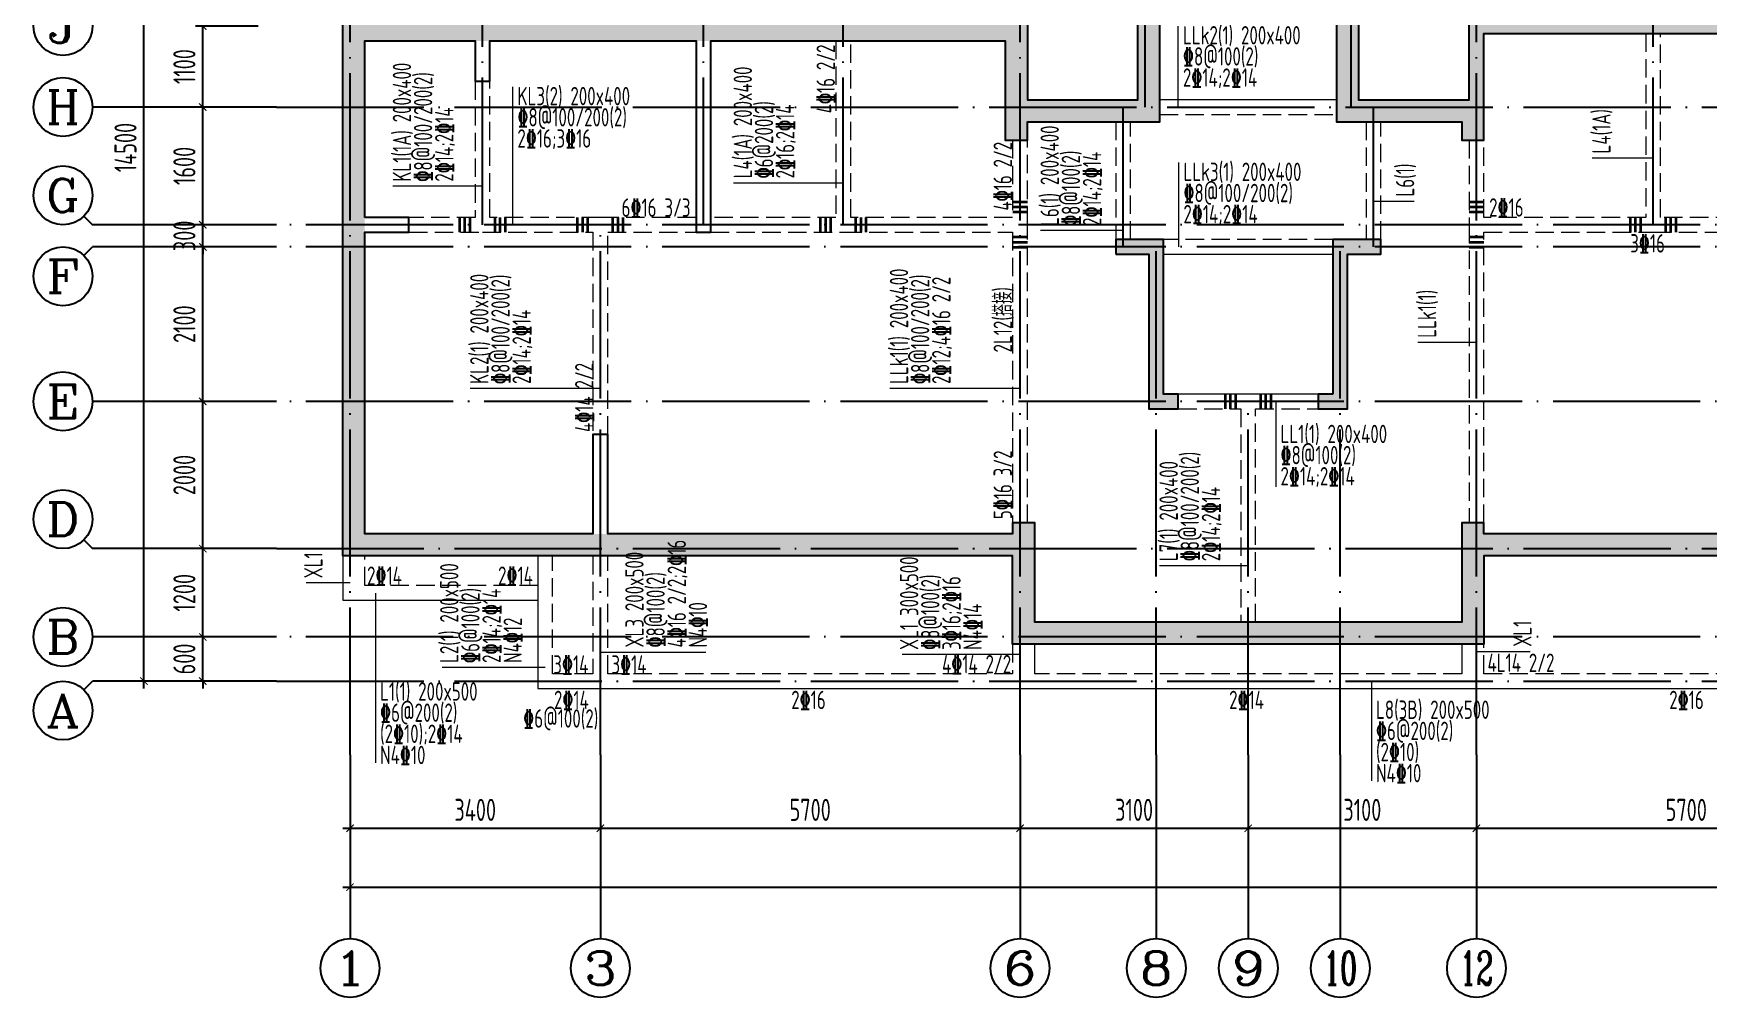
# Model space of a CAD drawing. Extents: x 826826 to 1642106, y -156213 to 399140.
# Drawn here: x 1397250 to 1420002, y 319355 to 332455 of the extents above; entities that cross this region are included whole.
import ezdxf
from ezdxf.enums import TextEntityAlignment as Align

# ---------------------------------------------------------------- set-up
doc = ezdxf.new("R2010")
doc.units = 0
doc.header["$LTSCALE"] = 1000
doc.linetypes.add('DASH', pattern=[0.35, 0.25, -0.1])
doc.linetypes.add('DOTE', pattern=[2.42, 2, -0.2, 0.02, -0.2])
doc.layers.get('0').update_dxf_attribs({"linetype": 'CONTINUOUS'})
doc.layers.get('DEFPOINTS').update_dxf_attribs({"linetype": 'CONTINUOUS'})
for name, color, linetype in [('A-AXIS', 1, 'CONTINUOUS'), ('A-DOTE', 10, 'DOTE'), ('AXIS_TEXT', 4, 'CONTINUOUS'), ('S-L主梁线', 4, 'DASH'), ('S-L梁编号', 6, 'CONTINUOUS'), ('S-L梁配筋', 7, 'CONTINUOUS'), ('S-Q墙填充', 252, 'CONTINUOUS'), ('S-Q墙实线', 6, 'CONTINUOUS'), ('S-Y一般标注', 3, 'CONTINUOUS')]:
    doc.layers.add(name, color=color, linetype=linetype)
doc.layers.add('梁附加箍筋', color=1, linetype='CONTINUOUS', lineweight=35)
doc.styles.add('_TCH_AXIS', font='COMPLEX', dxfattribs={"bigfont": 'GBCBIG'})
doc.styles.add('COMPLEX', font='COMPLEX')
doc.styles.add('TSSD_DIMENSION', font='Tssdeng.shx', dxfattribs={"width": 0.7, "bigfont": 'tssdchn.shx'})
doc.styles.add('TSSD_REIN', font='tssdeng.shx', dxfattribs={"width": 0.7, "height": 300, "bigfont": 'tssdchn.shx'})
doc.dimstyles.new('TSSD_100_100$0', dxfattribs={"dimtxt": 300, "dimasz": 80, "dimexe": 100, "dimexo": 250, "dimgap": 100, "dimtad": 1, "dimdec": 0, "dimzin": 0, "dimdsep": 46, "dimtxsty": 'TSSD_DIMENSION', "dimblk": 'ARCHTICK', "dimcen": 0, "dimdle": 100, "dimclrd": 3, "dimclre": 3, "dimclrt": 7, "dimadec": 0, "dimazin": 0, "dimtfac": 1, "dimtdec": 0, "dimtix": 1, "dimtmove": 2, "dimatfit": 3, "dimldrblk": 'ARCHTICK', "dimfxl": 0, "dimtolj": 1, "dimtzin": 0, "dimarcsym": 0})

# ---------------------------------------------------------------- blocks, each defined once
blk = doc.blocks.new('_ArchTick')
at = {"color": 0, "linetype": 'ByBlock', "const_width": 0.15}
blk.add_lwpolyline([(-0.5, -0.5), (0.5, 0.5)], dxfattribs=at)
blk = doc.blocks.new('*D36')
at = {"layer": 'DEFPOINTS', "color": 0}
for p in [(738721, 334882), (739721, 334882), (739721, 334282)]:
    blk.add_point(p, dxfattribs=at)
at = {"layer": 'S-Y一般标注', "color": 0, "lineweight": -2}
for p, q in [((738721, 334882), (738721, 334982)), ((739471, 334882), (738621, 334882)), ((738721, 334282), (738721, 334882)), ((739471, 334282), (738621, 334282)), ((738721, 334282), (738721, 334182))]:
    blk.add_line(p, q, dxfattribs=at)
at = {"layer": 'S-Y一般标注', "color": 0, "lineweight": -2, "xscale": 100, "yscale": 100, "zscale": 100}
for p, rotation in [((738721, 334882), 270), ((738721, 334282), 90)]:
    blk.add_blockref('_ArchTick', p, dxfattribs=dict(at, rotation=rotation))
at = {"layer": 'S-Y一般标注', "color": 7, "insert": (738471, 334582), "char_height": 300, "attachment_point": 5, "rotation": 90, "style": 'TSSD_DIMENSION'}
blk.add_mtext('\\A1;600', dxfattribs=at)
blk = doc.blocks.new('*D37')
at = {"layer": 'DEFPOINTS', "color": 0}
for p in [(738721, 336082), (739721, 336082), (739721, 334882)]:
    blk.add_point(p, dxfattribs=at)
at = {"layer": 'S-Y一般标注', "color": 0, "lineweight": -2}
for p, q in [((739471, 336082), (738621, 336082)), ((738721, 334782), (738721, 336182)), ((739471, 334882), (738621, 334882))]:
    blk.add_line(p, q, dxfattribs=at)
at = {"layer": 'S-Y一般标注', "color": 0, "lineweight": -2, "xscale": 100, "yscale": 100, "zscale": 100}
for p, rotation in [((738721, 336082), 90), ((738721, 334882), 270)]:
    blk.add_blockref('_ArchTick', p, dxfattribs=dict(at, rotation=rotation))
at = {"layer": 'S-Y一般标注', "color": 7, "insert": (738471, 335482), "char_height": 300, "attachment_point": 5, "rotation": 90, "style": 'TSSD_DIMENSION'}
blk.add_mtext('\\A1;1200', dxfattribs=at)
blk = doc.blocks.new('*D38')
at = {"layer": 'DEFPOINTS', "color": 0}
for p in [(738721, 338082), (739721, 338082), (739721, 336082)]:
    blk.add_point(p, dxfattribs=at)
at = {"layer": 'S-Y一般标注', "color": 0, "lineweight": -2}
for p, q in [((738721, 335982), (738721, 338182)), ((739471, 338082), (738621, 338082)), ((739471, 336082), (738621, 336082))]:
    blk.add_line(p, q, dxfattribs=at)
at = {"layer": 'S-Y一般标注', "color": 0, "lineweight": -2, "xscale": 100, "yscale": 100, "zscale": 100}
for p, rotation in [((738721, 338082), 90), ((738721, 336082), 270)]:
    blk.add_blockref('_ArchTick', p, dxfattribs=dict(at, rotation=rotation))
at = {"layer": 'S-Y一般标注', "color": 7, "insert": (738471, 337082), "char_height": 300, "attachment_point": 5, "rotation": 90, "style": 'TSSD_DIMENSION'}
blk.add_mtext('\\A1;2000', dxfattribs=at)
blk = doc.blocks.new('*D39')
at = {"layer": 'DEFPOINTS', "color": 0}
for p in [(738721, 340182), (739721, 340182), (739721, 338082)]:
    blk.add_point(p, dxfattribs=at)
at = {"layer": 'S-Y一般标注', "color": 0, "lineweight": -2}
for p, q in [((739471, 340182), (738621, 340182)), ((738721, 337982), (738721, 340282)), ((739471, 338082), (738621, 338082))]:
    blk.add_line(p, q, dxfattribs=at)
at = {"layer": 'S-Y一般标注', "color": 0, "lineweight": -2, "xscale": 100, "yscale": 100, "zscale": 100}
for p, rotation in [((738721, 340182), 90), ((738721, 338082), 270)]:
    blk.add_blockref('_ArchTick', p, dxfattribs=dict(at, rotation=rotation))
at = {"layer": 'S-Y一般标注', "color": 7, "insert": (738471, 339132), "char_height": 300, "attachment_point": 5, "rotation": 90, "style": 'TSSD_DIMENSION'}
blk.add_mtext('\\A1;2100', dxfattribs=at)
blk = doc.blocks.new('*D40')
at = {"layer": 'DEFPOINTS', "color": 0}
for p in [(738721, 340482), (739721, 340482), (739721, 340182)]:
    blk.add_point(p, dxfattribs=at)
at = {"layer": 'S-Y一般标注', "color": 0, "lineweight": -2}
for p, q in [((739471, 340482), (738621, 340482)), ((738721, 340482), (738721, 340582)), ((738721, 340182), (738721, 340482)), ((739471, 340182), (738621, 340182)), ((738721, 340182), (738721, 340082))]:
    blk.add_line(p, q, dxfattribs=at)
at = {"layer": 'S-Y一般标注', "color": 0, "lineweight": -2, "xscale": 100, "yscale": 100, "zscale": 100}
for p, rotation in [((738721, 340482), 270), ((738721, 340182), 90)]:
    blk.add_blockref('_ArchTick', p, dxfattribs=dict(at, rotation=rotation))
at = {"layer": 'S-Y一般标注', "color": 7, "insert": (738471, 340332), "char_height": 300, "attachment_point": 5, "rotation": 90, "style": 'TSSD_DIMENSION'}
blk.add_mtext('\\A1;300', dxfattribs=at)
blk = doc.blocks.new('*D41')
at = {"layer": 'DEFPOINTS', "color": 0}
for p in [(738721, 342082), (739721, 342082), (739721, 340482)]:
    blk.add_point(p, dxfattribs=at)
at = {"layer": 'S-Y一般标注', "color": 0, "lineweight": -2}
for p, q in [((739471, 342082), (738621, 342082)), ((738721, 340382), (738721, 342182)), ((739471, 340482), (738621, 340482))]:
    blk.add_line(p, q, dxfattribs=at)
at = {"layer": 'S-Y一般标注', "color": 0, "lineweight": -2, "xscale": 100, "yscale": 100, "zscale": 100}
for p, rotation in [((738721, 342082), 90), ((738721, 340482), 270)]:
    blk.add_blockref('_ArchTick', p, dxfattribs=dict(at, rotation=rotation))
at = {"layer": 'S-Y一般标注', "color": 7, "insert": (738471, 341282), "char_height": 300, "attachment_point": 5, "rotation": 90, "style": 'TSSD_DIMENSION'}
blk.add_mtext('\\A1;1600', dxfattribs=at)
blk = doc.blocks.new('*D42')
at = {"layer": 'DEFPOINTS', "color": 0}
for p in [(738721, 343182), (739721, 343182), (739721, 342082)]:
    blk.add_point(p, dxfattribs=at)
at = {"layer": 'S-Y一般标注', "color": 0, "lineweight": -2}
for p, q in [((739471, 343182), (738621, 343182)), ((738721, 341982), (738721, 343282)), ((739471, 342082), (738621, 342082))]:
    blk.add_line(p, q, dxfattribs=at)
at = {"layer": 'S-Y一般标注', "color": 0, "lineweight": -2, "xscale": 100, "yscale": 100, "zscale": 100}
for p, rotation in [((738721, 343182), 90), ((738721, 342082), 270)]:
    blk.add_blockref('_ArchTick', p, dxfattribs=dict(at, rotation=rotation))
at = {"layer": 'S-Y一般标注', "color": 7, "insert": (738471, 342632), "char_height": 300, "attachment_point": 5, "rotation": 90, "style": 'TSSD_DIMENSION'}
blk.add_mtext('\\A1;1100', dxfattribs=at)
blk = doc.blocks.new('*D47')
at = {"layer": 'DEFPOINTS', "color": 0}
for p in [(737921, 348782), (739721, 348782), (739721, 334282)]:
    blk.add_point(p, dxfattribs=at)
at = {"layer": 'S-Y一般标注', "color": 0, "lineweight": -2}
for p, q in [((737921, 334182), (737921, 348882)), ((739471, 348782), (737821, 348782)), ((739471, 334282), (737821, 334282))]:
    blk.add_line(p, q, dxfattribs=at)
at = {"layer": 'S-Y一般标注', "color": 0, "lineweight": -2, "xscale": 100, "yscale": 100, "zscale": 100}
for p, rotation in [((737921, 348782), 90), ((737921, 334282), 270)]:
    blk.add_blockref('_ArchTick', p, dxfattribs=dict(at, rotation=rotation))
at = {"layer": 'S-Y一般标注', "color": 7, "insert": (737671, 341532), "char_height": 300, "attachment_point": 5, "rotation": 90, "style": 'TSSD_DIMENSION'}
blk.add_mtext('\\A1;14500', dxfattribs=at)
blk = doc.blocks.new('*D60')
at = {"layer": 'DEFPOINTS', "color": 0}
for p in [(740721, 333282), (744121, 333282), (744121, 332282)]:
    blk.add_point(p, dxfattribs=at)
at = {"layer": 'S-Y一般标注', "color": 0, "lineweight": -2}
for p, q in [((740721, 333032), (740721, 332182)), ((744121, 333032), (744121, 332182)), ((740621, 332282), (744221, 332282))]:
    blk.add_line(p, q, dxfattribs=at)
at = {"layer": 'S-Y一般标注', "color": 0, "lineweight": -2, "xscale": 100, "yscale": 100, "zscale": 100, "rotation": 180}
blk.add_blockref('_ArchTick', (740721, 332282), dxfattribs=at)
at = {"layer": 'S-Y一般标注', "color": 0, "lineweight": -2, "xscale": 100, "yscale": 100, "zscale": 100}
blk.add_blockref('_ArchTick', (744121, 332282), dxfattribs=at)
at = {"layer": 'S-Y一般标注', "color": 7, "insert": (742421, 332532), "char_height": 300, "attachment_point": 5, "style": 'TSSD_DIMENSION'}
blk.add_mtext('\\A1;3400', dxfattribs=at)
blk = doc.blocks.new('*D61')
at = {"layer": 'DEFPOINTS', "color": 0}
for p in [(744121, 333282), (749821, 333282), (749821, 332282)]:
    blk.add_point(p, dxfattribs=at)
at = {"layer": 'S-Y一般标注', "color": 0, "lineweight": -2}
for p, q in [((744121, 333032), (744121, 332182)), ((749821, 333032), (749821, 332182)), ((744021, 332282), (749921, 332282))]:
    blk.add_line(p, q, dxfattribs=at)
at = {"layer": 'S-Y一般标注', "color": 0, "lineweight": -2, "xscale": 100, "yscale": 100, "zscale": 100, "rotation": 180}
blk.add_blockref('_ArchTick', (744121, 332282), dxfattribs=at)
at = {"layer": 'S-Y一般标注', "color": 0, "lineweight": -2, "xscale": 100, "yscale": 100, "zscale": 100}
blk.add_blockref('_ArchTick', (749821, 332282), dxfattribs=at)
at = {"layer": 'S-Y一般标注', "color": 7, "insert": (746971, 332532), "char_height": 300, "attachment_point": 5, "style": 'TSSD_DIMENSION'}
blk.add_mtext('\\A1;5700', dxfattribs=at)
blk = doc.blocks.new('*D62')
at = {"layer": 'DEFPOINTS', "color": 0}
for p in [(749821, 333282), (752921, 333282), (752921, 332282)]:
    blk.add_point(p, dxfattribs=at)
at = {"layer": 'S-Y一般标注', "color": 0, "lineweight": -2}
for p, q in [((749821, 333032), (749821, 332182)), ((752921, 333032), (752921, 332182)), ((749721, 332282), (753021, 332282))]:
    blk.add_line(p, q, dxfattribs=at)
at = {"layer": 'S-Y一般标注', "color": 0, "lineweight": -2, "xscale": 100, "yscale": 100, "zscale": 100, "rotation": 180}
blk.add_blockref('_ArchTick', (749821, 332282), dxfattribs=at)
at = {"layer": 'S-Y一般标注', "color": 0, "lineweight": -2, "xscale": 100, "yscale": 100, "zscale": 100}
blk.add_blockref('_ArchTick', (752921, 332282), dxfattribs=at)
at = {"layer": 'S-Y一般标注', "color": 7, "insert": (751371, 332532), "char_height": 300, "attachment_point": 5, "style": 'TSSD_DIMENSION'}
blk.add_mtext('\\A1;3100', dxfattribs=at)
blk = doc.blocks.new('*D63')
at = {"layer": 'DEFPOINTS', "color": 0}
for p in [(752921, 333282), (756021, 333282), (756021, 332282)]:
    blk.add_point(p, dxfattribs=at)
at = {"layer": 'S-Y一般标注', "color": 0, "lineweight": -2}
for p, q in [((752921, 333032), (752921, 332182)), ((756021, 333032), (756021, 332182)), ((752821, 332282), (756121, 332282))]:
    blk.add_line(p, q, dxfattribs=at)
at = {"layer": 'S-Y一般标注', "color": 0, "lineweight": -2, "xscale": 100, "yscale": 100, "zscale": 100, "rotation": 180}
blk.add_blockref('_ArchTick', (752921, 332282), dxfattribs=at)
at = {"layer": 'S-Y一般标注', "color": 0, "lineweight": -2, "xscale": 100, "yscale": 100, "zscale": 100}
blk.add_blockref('_ArchTick', (756021, 332282), dxfattribs=at)
at = {"layer": 'S-Y一般标注', "color": 7, "insert": (754471, 332532), "char_height": 300, "attachment_point": 5, "style": 'TSSD_DIMENSION'}
blk.add_mtext('\\A1;3100', dxfattribs=at)
blk = doc.blocks.new('*D64')
at = {"layer": 'DEFPOINTS', "color": 0}
for p in [(756021, 333282), (761721, 333282), (761721, 332282)]:
    blk.add_point(p, dxfattribs=at)
at = {"layer": 'S-Y一般标注', "color": 0, "lineweight": -2}
for p, q in [((756021, 333032), (756021, 332182)), ((761721, 333032), (761721, 332182)), ((755921, 332282), (761821, 332282))]:
    blk.add_line(p, q, dxfattribs=at)
at = {"layer": 'S-Y一般标注', "color": 0, "lineweight": -2, "xscale": 100, "yscale": 100, "zscale": 100, "rotation": 180}
blk.add_blockref('_ArchTick', (756021, 332282), dxfattribs=at)
at = {"layer": 'S-Y一般标注', "color": 0, "lineweight": -2, "xscale": 100, "yscale": 100, "zscale": 100}
blk.add_blockref('_ArchTick', (761721, 332282), dxfattribs=at)
at = {"layer": 'S-Y一般标注', "color": 7, "insert": (758871, 332532), "char_height": 300, "attachment_point": 5, "style": 'TSSD_DIMENSION'}
blk.add_mtext('\\A1;5700', dxfattribs=at)
blk = doc.blocks.new('*D66')
at = {"layer": 'DEFPOINTS', "color": 0}
for p in [(740721, 333282), (789521, 333282), (789521, 331482)]:
    blk.add_point(p, dxfattribs=at)
at = {"layer": 'S-Y一般标注', "color": 0, "lineweight": -2}
for p, q in [((740721, 333032), (740721, 331382)), ((789521, 333032), (789521, 331382)), ((740621, 331482), (789621, 331482))]:
    blk.add_line(p, q, dxfattribs=at)
at = {"layer": 'S-Y一般标注', "color": 0, "lineweight": -2, "xscale": 100, "yscale": 100, "zscale": 100, "rotation": 180}
blk.add_blockref('_ArchTick', (740721, 331482), dxfattribs=at)
at = {"layer": 'S-Y一般标注', "color": 0, "lineweight": -2, "xscale": 100, "yscale": 100, "zscale": 100}
blk.add_blockref('_ArchTick', (789521, 331482), dxfattribs=at)
at = {"layer": 'S-Y一般标注', "color": 7, "insert": (765121, 331732), "char_height": 300, "attachment_point": 5, "style": 'TSSD_DIMENSION'}
blk.add_mtext('\\A1;48800', dxfattribs=at)
blk = doc.blocks.new('_AXISO')
blk.add_circle((0, 0), 0.5)
at = {"layer": 'AXIS_TEXT', "style": 'COMPLEX', "width": 1.041667}
blk.add_attdef('A', text='', height=0.56, dxfattribs=at).set_placement((-0.25, -0.28), (0.25, -0.28), align=Align.FIT)
blk = doc.blocks.new('20210802.02293958')
at = {"layer": '梁附加箍筋', "lineweight": 35}
for p, q in [((-982383, -162421), (-982583, -162421)), ((-976183, -162421), (-976383, -162421)), ((-990093, -162831), (-990093, -162631)), ((-990023, -162831), (-990023, -162631)), ((-989953, -162831), (-989953, -162631)), ((-989613, -162831), (-989613, -162631)), ((-989543, -162831), (-989543, -162631)), ((-989473, -162831), (-989473, -162631)), ((-988493, -162831), (-988493, -162631)), ((-988423, -162831), (-988423, -162631)), ((-988353, -162831), (-988353, -162631)), ((-988013, -162831), (-988013, -162631)), ((-987943, -162831), (-987943, -162631)), ((-987873, -162831), (-987873, -162631)), ((-985193, -162831), (-985193, -162631)), ((-985123, -162831), (-985123, -162631)), ((-985053, -162831), (-985053, -162631)), ((-984713, -162831), (-984713, -162631)), ((-984643, -162831), (-984643, -162631)), ((-984573, -162831), (-984573, -162631)), ((-982383, -162491), (-982583, -162491)), ((-982383, -162561), (-982583, -162561)), ((-976183, -162491), (-976383, -162491)), ((-976183, -162561), (-976383, -162561)), ((-974193, -162831), (-974193, -162631)), ((-974123, -162831), (-974123, -162631)), ((-974053, -162831), (-974053, -162631)), ((-973713, -162831), (-973713, -162631)), ((-973643, -162831), (-973643, -162631)), ((-973573, -162831), (-973573, -162631)), ((-982383, -162901), (-982583, -162901)), ((-976183, -162901), (-976383, -162901)), ((-982383, -162971), (-982583, -162971)), ((-982383, -163041), (-982583, -163041)), ((-976183, -162971), (-976383, -162971)), ((-976183, -163041), (-976383, -163041)), ((-979693, -165231), (-979693, -165031)), ((-979623, -165231), (-979623, -165031)), ((-979553, -165231), (-979553, -165031)), ((-979213, -165231), (-979213, -165031)), ((-979143, -165231), (-979143, -165031)), ((-979073, -165231), (-979073, -165031))]:
    blk.add_line(p, q, dxfattribs=at)
blk = doc.blocks.new('20210809.11542102')
at = {"layer": 'S-L主梁线', "linetype": 'DASH', "lineweight": 18}
for p, q in [((-1440468, -106684), (-1440468, -109184)), ((-1440268, -109184), (-1440268, -106684)), ((-1451468, -106784), (-1451468, -109184)), ((-1451268, -109184), (-1451268, -106784)), ((-1456368, -107334), (-1456368, -109184)), ((-1456168, -109184), (-1456168, -107334)), ((-1447069, -107784), (-1444668, -107784)), ((-1447668, -107884), (-1447668, -109484)), ((-1447468, -109484), (-1447468, -107884)), ((-1444268, -107884), (-1444268, -109484)), ((-1444068, -109484), (-1444068, -107884)), ((-1449068, -108134), (-1449068, -109184)), ((-1448868, -109284), (-1448868, -108134)), ((-1442868, -108134), (-1442868, -109284)), ((-1442668, -109184), (-1442668, -108134)), ((-1456368, -109184), (-1457268, -109184)), ((-1454668, -109184), (-1456168, -109184)), ((-1453368, -109184), (-1454668, -109184)), ((-1451468, -109184), (-1453168, -109184)), ((-1449068, -109184), (-1451268, -109184)), ((-1440468, -109184), (-1442668, -109184)), ((-1438568, -109184), (-1440268, -109184)), ((-1457268, -109384), (-1456268, -109384)), ((-1456268, -109384), (-1454768, -109384)), ((-1454768, -109384), (-1454768, -112134)), ((-1454568, -112134), (-1454568, -109384)), ((-1454568, -109384), (-1453368, -109384)), ((-1453168, -109384), (-1451368, -109384)), ((-1451368, -109384), (-1449068, -109384)), ((-1449068, -109384), (-1449068, -113334)), ((-1448868, -113334), (-1448868, -109284)), ((-1442868, -109284), (-1442868, -113334)), ((-1442668, -113334), (-1442668, -109384)), ((-1442668, -109384), (-1440368, -109384)), ((-1440368, -109384), (-1438568, -109384)), ((-1444718, -109484), (-1447018, -109484)), ((-1446818, -111784), (-1445968, -111784)), ((-1445968, -111784), (-1445968, -114684)), ((-1445768, -114684), (-1445768, -111784)), ((-1445768, -111784), (-1444918, -111784)), ((-1457868, -114184), (-1457868, -113784)), ((-1455318, -115384), (-1455318, -113784)), ((-1454768, -113784), (-1454768, -115384)), ((-1454568, -115384), (-1454568, -113784)), ((-1455518, -114184), (-1457868, -114184)), ((-1449068, -114984), (-1449068, -115384)), ((-1442668, -115384), (-1442668, -114984)), ((-1454768, -115384), (-1455318, -115384)), ((-1449068, -115384), (-1454568, -115384)), ((-1442968, -115384), (-1448768, -115384)), ((-1437168, -115384), (-1442668, -115384))]:
    blk.add_line(p, q, dxfattribs=at)
at = {"layer": 'S-L主梁线', "linetype": 'ByBlock', "lineweight": 18}
for p, q in [((-1444668, -107584), (-1447069, -107584)), ((-1447018, -109684), (-1444718, -109684)), ((-1445868, -111584), (-1446818, -111584)), ((-1444918, -111584), (-1445868, -111584)), ((-1458168, -113784), (-1458168, -114384)), ((-1455518, -113784), (-1455518, -115584)), ((-1458168, -114384), (-1455518, -114384)), ((-1448768, -115384), (-1448768, -114984)), ((-1442968, -114984), (-1442968, -115384)), ((-1455518, -115584), (-1454668, -115584)), ((-1454668, -115584), (-1436218, -115584))]:
    blk.add_line(p, q, dxfattribs=at)
at = {"layer": 'S-Q墙实线'}
for points in [[(-1458168, -106484), (-1448868, -106484), (-1448868, -107584), (-1447369, -107584), (-1447369, -105534), (-1448168, -105534), (-1448168, -105334), (-1447369, -105334), (-1447369, -105134), (-1444368, -105134), (-1444368, -105334), (-1443568, -105334), (-1443568, -105534), (-1444368, -105534), (-1444368, -107584), (-1442868, -107584), (-1442868, -106484), (-1424468, -106484)], [(-1430168, -113784), (-1442668, -113784), (-1442668, -114984), (-1449068, -114984), (-1449068, -113784), (-1454568, -113784), (-1458168, -113784), (-1458168, -106484)], [(-1457868, -109184), (-1457868, -106784), (-1456368, -106784), (-1456368, -107334), (-1456168, -107334), (-1456168, -106784), (-1453368, -106784), (-1453368, -109384), (-1453168, -109384), (-1453168, -106784), (-1449168, -106784), (-1449168, -108134), (-1448868, -108134), (-1448868, -107884), (-1447069, -107884), (-1447069, -105434), (-1444668, -105434), (-1444668, -107884), (-1442968, -107884), (-1442968, -108134), (-1442668, -108134), (-1442668, -106684), (-1438568, -106684)], [(-1437168, -113484), (-1442668, -113484), (-1442668, -113334), (-1442968, -113334), (-1442968, -114684), (-1448768, -114684), (-1448768, -113334), (-1449068, -113334), (-1449068, -113484), (-1454568, -113484), (-1454568, -112134), (-1454768, -112134), (-1454768, -113484), (-1457868, -113484), (-1457868, -109384), (-1457268, -109384), (-1457268, -109184), (-1457868, -109184)], [(-1444718, -111584), (-1444918, -111584), (-1444918, -111784), (-1444518, -111784), (-1444518, -109684), (-1444068, -109684), (-1444068, -109484), (-1444718, -109484), (-1444718, -111584)]]:
    blk.add_lwpolyline(points, dxfattribs=at)
blk.add_lwpolyline([(-1447668, -109684), (-1447218, -109684), (-1447218, -111784), (-1446818, -111784), (-1446818, -111584), (-1447018, -111584), (-1447018, -109484), (-1447668, -109484)], close=True, dxfattribs=at)
blk = doc.blocks.new('20210801.08473688')
at = {"layer": 'A-AXIS'}
for p, q in [((3300, 12100), (800, 12100)), ((682.8, 10617.2), (800, 10500)), ((3300, 10500), (800, 10500)), ((682.8, 10082.8), (800, 10200)), ((3300, 10200), (800, 10200)), ((3300, 8100), (800, 8100)), ((682.8, 6217.2), (800, 6100)), ((3300, 6100), (800, 6100)), ((3300, 4900), (800, 4900)), ((682.8, 4182.8), (800, 4300)), ((3300, 4300), (800, 4300)), ((4300, 3300), (4300, 800)), ((7700, 3300), (7700, 800)), ((13400, 3300), (13400, 800)), ((15250, 3300), (15250, 800)), ((16500, 3300), (16500, 800)), ((17750, 3300), (17750, 800)), ((19600, 3300), (19600, 800))]:
    blk.add_line(p, q, dxfattribs=at)
at = {"layer": 'A-DOTE'}
for p, q in [((4300, 3300), (4300, 19800)), ((6100, 10500), (6100, 19800)), ((9100, 10500), (9100, 19800)), ((11000, 10500), (11000, 19800)), ((13400, 3300), (13400, 19800)), ((15100, 12100), (15100, 19800)), ((17900, 12100), (17900, 19800)), ((19600, 3300), (19600, 19800)), ((22000, 10500), (22000, 19800)), ((3300, 12100), (54100, 12100)), ((14800, 10200), (14800, 12100)), ((18200, 10200), (18200, 12100)), ((54100, 10500), (3300, 10500)), ((7700, 3300), (7700, 10500)), ((54100, 10200), (3300, 10200)), ((15250, 3300), (15250, 10200)), ((17750, 3300), (17750, 10200)), ((54100, 8100), (3300, 8100)), ((16500, 3300), (16500, 8100)), ((3300, 6100), (54100, 6100)), ((54100, 4900), (3300, 4900)), ((3300, 4300), (54100, 4300))]:
    blk.add_line(p, q, dxfattribs=at)
at = {"layer": 'A-AXIS'}
ref = blk.add_blockref('_AXISO', (400, 13200), dxfattribs=dict(at, xscale=800, yscale=800, zscale=800))
ref.add_attrib('A', 'J', dxfattribs={"layer": 'AXIS_TEXT', "height": 452.5, "style": '_TCH_AXIS', "width": 1.909091}).set_placement((173.7, 12973.7), (626.3, 12973.7), align=Align.FIT)
ref = blk.add_blockref('_AXISO', (400, 12100), dxfattribs=dict(at, xscale=800, yscale=800, zscale=800))
ref.add_attrib('A', 'H', dxfattribs={"layer": 'AXIS_TEXT', "height": 452.5, "style": '_TCH_AXIS', "width": 1.05}).set_placement((173.7, 11873.7), (626.3, 11873.7), align=Align.FIT)
ref = blk.add_blockref('_AXISO', (400, 10900), dxfattribs=dict(at, xscale=800, yscale=800, zscale=800))
ref.add_attrib('A', 'G', dxfattribs={"layer": 'AXIS_TEXT', "height": 452.5, "style": '_TCH_AXIS', "width": 1.166667}).set_placement((173.7, 10673.7), (626.3, 10673.7), align=Align.FIT)
ref = blk.add_blockref('_AXISO', (400, 9800), dxfattribs=dict(at, xscale=800, yscale=800, zscale=800))
ref.add_attrib('A', 'F', dxfattribs={"layer": 'AXIS_TEXT', "height": 452.5, "style": '_TCH_AXIS', "width": 1.3125}).set_placement((173.7, 9573.7), (626.3, 9573.7), align=Align.FIT)
ref = blk.add_blockref('_AXISO', (400, 8100), dxfattribs=dict(at, xscale=800, yscale=800, zscale=800))
ref.add_attrib('A', 'E', dxfattribs={"layer": 'AXIS_TEXT', "height": 452.5, "style": '_TCH_AXIS', "width": 1.3125}).set_placement((173.7, 7873.7), (626.3, 7873.7), align=Align.FIT)
ref = blk.add_blockref('_AXISO', (400, 6500), dxfattribs=dict(at, xscale=800, yscale=800, zscale=800))
ref.add_attrib('A', 'D', dxfattribs={"layer": 'AXIS_TEXT', "height": 452.5, "style": '_TCH_AXIS', "width": 1.235294}).set_placement((173.7, 6273.7), (626.3, 6273.7), align=Align.FIT)
ref = blk.add_blockref('_AXISO', (400, 4900), dxfattribs=dict(at, xscale=800, yscale=800, zscale=800))
ref.add_attrib('A', 'B', dxfattribs={"layer": 'AXIS_TEXT', "height": 452.5, "style": '_TCH_AXIS', "width": 1.235294}).set_placement((173.7, 4673.7), (626.3, 4673.7), align=Align.FIT)
ref = blk.add_blockref('_AXISO', (400, 3900), dxfattribs=dict(at, xscale=800, yscale=800, zscale=800))
ref.add_attrib('A', 'A', dxfattribs={"layer": 'AXIS_TEXT', "height": 452.5, "style": '_TCH_AXIS', "width": 1.166667}).set_placement((173.7, 3673.7), (626.3, 3673.7), align=Align.FIT)
ref = blk.add_blockref('_AXISO', (4300, 400), dxfattribs=dict(at, xscale=800, yscale=800, zscale=800))
ref.add_attrib('A', '1', dxfattribs={"layer": 'AXIS_TEXT', "height": 452.5, "style": '_TCH_AXIS', "width": 2.333333}).set_placement((4073.7, 173.7), (4526.3, 173.7), align=Align.FIT)
ref = blk.add_blockref('_AXISO', (7700, 400), dxfattribs=dict(at, xscale=800, yscale=800, zscale=800))
ref.add_attrib('A', '3', dxfattribs={"layer": 'AXIS_TEXT', "height": 452.5, "style": '_TCH_AXIS', "width": 1.5}).set_placement((7473.7, 173.7), (7926.3, 173.7), align=Align.FIT)
ref = blk.add_blockref('_AXISO', (13400, 400), dxfattribs=dict(at, xscale=800, yscale=800, zscale=800))
ref.add_attrib('A', '6', dxfattribs={"layer": 'AXIS_TEXT', "height": 452.5, "style": '_TCH_AXIS', "width": 1.5}).set_placement((13173.7, 173.7), (13626.3, 173.7), align=Align.FIT)
ref = blk.add_blockref('_AXISO', (15250, 400), dxfattribs=dict(at, xscale=800, yscale=800, zscale=800))
ref.add_attrib('A', '8', dxfattribs={"layer": 'AXIS_TEXT', "height": 452.5, "style": '_TCH_AXIS', "width": 1.5}).set_placement((15023.7, 173.7), (15476.3, 173.7), align=Align.FIT)
ref = blk.add_blockref('_AXISO', (16500, 400), dxfattribs=dict(at, xscale=800, yscale=800, zscale=800))
ref.add_attrib('A', '9', dxfattribs={"layer": 'AXIS_TEXT', "height": 452.5, "style": '_TCH_AXIS', "width": 1.5}).set_placement((16273.7, 173.7), (16726.3, 173.7), align=Align.FIT)
ref = blk.add_blockref('_AXISO', (17750, 400), dxfattribs=dict(at, xscale=800, yscale=800, zscale=800))
ref.add_attrib('A', '10', dxfattribs={"layer": 'AXIS_TEXT', "height": 452.55, "style": '_TCH_AXIS', "width": 0.724138}).set_placement((17523.7, 173.7), (17976.3, 173.7), align=Align.FIT)
ref = blk.add_blockref('_AXISO', (19600, 400), dxfattribs=dict(at, xscale=800, yscale=800, zscale=800))
ref.add_attrib('A', '12', dxfattribs={"layer": 'AXIS_TEXT', "height": 452.55, "style": '_TCH_AXIS', "width": 0.724138}).set_placement((19373.7, 173.7), (19826.3, 173.7), align=Align.FIT)
at = {"layer": 'S-Y一般标注'}
for p1, p2, distance, picture, middle in [((3300, 4300), (3300, 18800), 1800, '*D47', (1250, 11550)), ((3300, 12100), (3300, 13200), 1000, '*D42', (2050, 12650)), ((3300, 10500), (3300, 12100), 1000, '*D41', (2050, 11300)), ((3300, 10200), (3300, 10500), 1000, '*D40', (2050, 10350)), ((3300, 8100), (3300, 10200), 1000, '*D39', (2050, 9150)), ((3300, 6100), (3300, 8100), 1000, '*D38', (2050, 7100)), ((3300, 4900), (3300, 6100), 1000, '*D37', (2050, 5500)), ((3300, 4300), (3300, 4900), 1000, '*D36', (2050, 4600)), ((4300, 3300), (7700, 3300), -1000, '*D60', (6000, 2550)), ((4300, 3300), (53100, 3300), -1800, '*D66', (28700, 1750)), ((7700, 3300), (13400, 3300), -1000, '*D61', (10550, 2550)), ((13400, 3300), (16500, 3300), -1000, '*D62', (14950, 2550)), ((16500, 3300), (19600, 3300), -1000, '*D63', (18050, 2550)), ((19600, 3300), (25300, 3300), -1000, '*D64', (22450, 2550))]:
    dim = blk.add_aligned_dim(p1=p1, p2=p2, distance=distance, dimstyle='TSSD_100_100$0', override={"dimasz": 100, "dimclrd": 0, "dimclre": 0}, dxfattribs=at)
    dim.commit()
    dim.dimension.update_dxf_attribs({"geometry": picture, "text_midpoint": middle, "insert": (-736421.3, -329982)})

msp = doc.modelspace()

# ---------------------------------------------------------------- hatches: boundary and pattern name
at = {"layer": 'S-Q墙填充'}
h = msp.add_hatch(dxfattribs=at)
h.set_pattern_fill('ARMORED', color=256, scale=50, style=0)
h.set_pattern_definition([(50, (660829.04, -10626.75), (358.63009, -31.37607), [37.5, -412.5]), (355, (660829.04, -10626.75), (-69.37567, 376.09607), [30, -330]), (100.4514, (660858.93, -10629.37), (289.25469, 344.71977), [31.8701, -350.57106]), (46.1842, (660829.04, -10526.75), (533.62052, -82.7595), [56.25, -618.75]), (96.6356, (660873.5, -10533.65), (467.33135, 487.05894), [47.80514, -525.8565]), (351.1842, (660829.04, -10526.75), (467.33097, 487.0593), [45, -495]), (21, (660879.04, -10551.75), (298.45353, -201.30945), [37.5, -412.5]), (326, (660879.04, -10551.75), (121.65767, 362.57502), [30, -330]), (71.4514, (660903.9, -10568.53), (420.11131, 161.26525), [31.8701, -350.57106]), (37.5, (660829.04, -10626.75), (6.079928, 166.446927), [0, -326, 0, -335, 0, -331.25]), (7.5, (660829.04, -10626.75), (131.53477, 197.205856), [0, -191, 0, -318.5, 0, -126.25]), (327.5, (660717.54, -10626.75), (266.911218, -11.277436), [0, -125, 0, -390, 0, -517.5]), (317.5, (660667.54, -10626.75), (291.593085, 50.05249), [0, -162.5, 0, -259, 0, -367.5]), (45, (660829.04, -10626.75), (-176.776695, 176.776695), [])])
h.paths.add_polyline_path([(1416950.36, 325355.27), (1429450.35, 325355.27), (1434950.36, 325355.27), (1434950.36, 324155.27), (1441350.35, 324155.27), (1441350.35, 325355.27), (1450450.36, 325355.27), (1450450.36, 332655.27), (1441150.35, 332655.27), (1441150.35, 331555.26), (1439651.82, 331555.26), (1439651.82, 333605.27), (1440450.35, 333605.27), (1440450.35, 333805.27), (1439651.82, 333805.27), (1439651.82, 334005.27), (1436650.35, 334005.27), (1436650.35, 333805.27), (1435850.35, 333805.27), (1435850.35, 333605.27), (1436650.35, 333605.27), (1436650.35, 331555.26), (1435150.35, 331555.26), (1435150.35, 332655.27), (1416750.36, 332655.27), (1416750.36, 331555.26), (1415250.36, 331555.26), (1415250.36, 333605.27), (1416050.36, 333605.27), (1416050.36, 333805.27), (1415250.36, 333805.27), (1415250.36, 334005.27), (1412248.89, 334005.27), (1412248.89, 333805.27), (1411450.36, 333805.27), (1411450.36, 333605.27), (1412248.89, 333605.27), (1412248.89, 331555.26), (1410750.35, 331555.26), (1410750.35, 332655.27), (1401450.36, 332655.27), (1401450.36, 325355.27), (1405050.36, 325355.27), (1410550.36, 325355.27), (1410550.36, 324155.27), (1416950.36, 324155.27)])
h.paths.add_polyline_path([(1410850.36, 325805.27), (1410550.36, 325805.27), (1410550.36, 325655.27), (1405050.36, 325655.27), (1405050.35, 325655.27), (1404850.35, 325655.27), (1404850.36, 325655.27), (1401750.36, 325655.27), (1401750.35, 329755.27), (1401750.36, 329755.27), (1401750.36, 329955.27), (1401750.35, 329955.27), (1401750.35, 332355.27), (1403250.35, 332355.27), (1403250.35, 332355.27), (1403450.35, 332355.27), (1403450.35, 332355.27), (1406250.35, 332355.27), (1406250.35, 332355.27), (1406450.35, 332355.27), (1406450.35, 332355.27), (1410450.35, 332355.27), (1410450.35, 331005.27), (1410750.35, 331005.27), (1410750.35, 331255.26), (1412548.89, 331255.26), (1412548.89, 333705.27), (1414950.36, 333705.27), (1414950.36, 331255.26), (1416650.36, 331255.26), (1416650.36, 331005.27), (1416950.36, 331005.27), (1416950.36, 332455.27), (1421050.36, 332455.27), (1421050.36, 332455.27), (1421250.36, 332455.27), (1421250.36, 332455.27), (1424050.31, 332455.27), (1424048.95, 332455.27), (1424248.95, 332455.27), (1424250.31, 332455.27), (1427650.36, 332455.27), (1427650.36, 332455.27), (1427850.36, 332455.27), (1427850.36, 332455.27), (1430650.35, 332455.27), (1430650.35, 332455.27), (1430850.35, 332455.27), (1430850.35, 332455.27), (1434950.35, 332455.27), (1434950.35, 331005.27), (1435250.35, 331005.27), (1435250.35, 331255.27), (1436950.35, 331255.27), (1436950.35, 333705.27), (1439351.82, 333705.27), (1439351.82, 331255.26), (1441150.35, 331255.26), (1441150.35, 331005.27), (1441450.35, 331005.27), (1441450.35, 332355.27), (1445450.35, 332355.26), (1445450.35, 332355.27), (1445650.35, 332355.27), (1445650.36, 332355.26), (1448450.35, 332355.26), (1448450.35, 332355.27), (1448650.35, 332355.27), (1448650.35, 332355.26), (1450150.36, 332355.26), (1450150.36, 329955.27), (1450150.36, 329955.27), (1450150.36, 329755.27), (1450150.36, 329755.27), (1450150.35, 325655.27), (1447050.35, 325655.27), (1447050.35, 325655.27), (1446850.35, 325655.27), (1446850.35, 325655.27), (1441350.35, 325655.27), (1441350.35, 325805.27), (1441050.35, 325805.27), (1441050.35, 324455.27), (1435250.36, 324455.27), (1435250.36, 325805.27), (1434950.36, 325805.27), (1434950.36, 325655.27), (1429450.35, 325655.27), (1429450.35, 325655.27), (1429250.35, 325655.27), (1429250.35, 325655.27), (1422650.35, 325655.27), (1422650.35, 325655.27), (1422450.35, 325655.27), (1422450.35, 325655.27), (1416950.36, 325655.27), (1416950.36, 325805.27), (1416650.36, 325805.27), (1416650.36, 324455.27), (1410850.36, 324455.27)], flags=16)
h.paths.add_polyline_path([(1412400.35, 327355.27), (1412400.35, 329455.26), (1411950.36, 329455.26), (1411950.36, 329655.26), (1412600.35, 329655.26), (1412600.35, 327555.27), (1412800.35, 327555.27), (1412800.35, 327355.27)], flags=0)
h.paths.add_polyline_path([(1414700.34, 327355.27), (1414700.34, 327555.27), (1414900.34, 327555.27), (1414900.34, 329655.26), (1415550.36, 329655.26), (1415550.36, 329455.26), (1415100.34, 329455.26), (1415100.34, 327355.27)], flags=0)
h.paths.add_polyline_path([(1436350.35, 329455.26), (1436350.35, 329655.26), (1437000.37, 329655.26), (1437000.37, 327555.27), (1437200.37, 327555.27), (1437200.37, 327355.27), (1436800.37, 327355.27), (1436800.37, 329455.26)], flags=0)
h.paths.add_polyline_path([(1439100.36, 327355.27), (1439100.36, 327555.27), (1439300.36, 327555.27), (1439300.36, 329655.26), (1439950.35, 329655.26), (1439950.35, 329455.26), (1439500.36, 329455.26), (1439500.36, 327355.27)], flags=0)
h = msp.add_hatch(color=252, dxfattribs=at)
h.dxf.hatch_style = 1
h.paths.add_polyline_path([(1411950.36, 329455.26), (1412400.35, 329455.26), (1412400.35, 327355.27), (1412800.35, 327355.27), (1412800.35, 327555.27), (1412600.35, 327555.27), (1412600.35, 329655.26), (1411950.36, 329655.26)])
h = msp.add_hatch(color=252, dxfattribs=at)
h.dxf.hatch_style = 1
h.paths.add_polyline_path([(1414900.34, 327555.27), (1414700.34, 327555.27), (1414700.34, 327355.27), (1415100.34, 327355.27), (1415100.34, 329455.26), (1415550.36, 329455.26), (1415550.36, 329655.26), (1414900.34, 329655.26)])

# ---------------------------------------------------------------- linework, layer by layer
at = {"layer": 'S-L梁编号', "lineweight": 18}
for p, q in [((1412800.61, 331455.26), (1412800.61, 332556.4)), ((1403760.51, 329855.27), (1403760.51, 331729.24)), ((1412807.38, 329555.26), (1412807.38, 330700.53)), ((1419250.36, 330761.63), (1418421.75, 330761.63)), ((1403350.35, 330379.15), (1402130.04, 330379.15)), ((1408250.35, 330423.26), (1406760, 330423.26)), ((1415450.36, 330176.73), (1416005.31, 330176.73)), ((1412050.36, 329776.69), (1410928.48, 329776.69)), ((1416850.36, 328257.73), (1416052.92, 328257.73)), ((1404950.36, 327629.61), (1403181.08, 327629.61)), ((1410650.35, 327629.61), (1408881.07, 327629.61)), ((1414125.75, 327455.27), (1414125.75, 326294.25)), ((1413750.36, 325221.72), (1412544.12, 325221.72)), ((1401550.35, 324988.44), (1400955.03, 324988.44)), ((1401895.05, 324850.06), (1401895.05, 322545.52)), ((1404950.36, 324048.82), (1406381.1, 324048.82)), ((1410650.36, 324015.99), (1409047.81, 324015.99)), ((1416850.35, 324059.15), (1417580.03, 324059.15)), ((1404200.28, 323838.96), (1402801.43, 323838.96)), ((1415422.61, 323655.27), (1415422.61, 322297.99))]:
    msp.add_line(p, q, dxfattribs=at)

# ---------------------------------------------------------------- block references
at = {"layer": 'S-Q墙实线'}
msp.add_blockref('20210809.11542102', (2859618.01, 439139.58), dxfattribs=at)
at = {"layer": 'S-Y一般标注'}
msp.add_blockref('20210801.08473688', (1397250.35, 319355.27), dxfattribs=at)
at = {"layer": '梁附加箍筋'}
msp.add_blockref('20210802.02293958', (2393133.79, 492586.28), dxfattribs=at)

# ---------------------------------------------------------------- texts
at = {"layer": 'S-L梁编号', "color": 6, "style": 'TSSD_REIN', "width": 0.7}
for s, p in [('LLk2(1) 200x400', (1412863.11, 332306.4)), ('KL3(2) 200x400', (1403823.01, 331479.24)), ('LLk3(1) 200x400', (1412869.88, 330450.53)), ('LL1(1) 200x400', (1414188.25, 326888.48)), ('L1(1) 200x500', (1401957.55, 323388.79)), ('L8(3B) 200x500', (1415485.11, 323141.26))]:
    msp.add_text(s, height=250, dxfattribs=at).set_placement(p)
for s, p in [('KL1(1A) 200x400', (1402380.04, 330441.65)), ('L4(1A) 200x400', (1407010, 330485.76)), ('L4(1A)', (1418671.75, 330824.13)), ('L6(1) 200x400', (1411178.48, 329839.19)), ('L6(1)', (1416005.31, 330239.23)), ('LLk1(1) 200x400', (1409131.07, 327692.11)), ('KL2(1) 200x400', (1403431.08, 327692.11)), ('LLk1(1)', (1416302.92, 328320.23)), ('L7(1) 200x400', (1412794.12, 325284.22)), ('XL1', (1401176.18, 325050.94)), ('XL3 200x500', (1405537.83, 324111.32)), ('L2(1) 200x500', (1403022.58, 323901.46)), ('XL1 300x500', (1409268.96, 324078.49)), ('XL1', (1417599.26, 324121.65))]:
    msp.add_text(s, height=250, rotation=90, dxfattribs=at).set_placement(p)
at = {"layer": 'S-L梁配筋', "color": 1, "style": 'TSSD_REIN', "width": 0.7}
for p in [(1408136.25, 332305.27), (1410540.39, 330983.03)]:
    msp.add_text('4%%13216 2/2', height=250, rotation=90, dxfattribs=at).set_placement(p, align=Align.RIGHT)
at = {"layer": 'S-L梁配筋', "color": 7, "style": 'TSSD_REIN', "width": 0.7}
for s, p in [('%%1328@100(2)', (1412863.11, 332018.9)), ('2%%13214;2%%13214', (1412863.11, 331731.4)), ('%%1328@100/200(2)', (1403823.01, 331191.74)), ('%%1328@100/200(2)', (1412869.88, 330163.03)), ('2%%13214;2%%13214', (1412869.88, 329875.53)), ('%%1328@100(2)', (1414188.25, 326600.98)), ('2%%13214;2%%13214', (1414188.25, 326313.48)), ('2%%13214', (1401781.5, 324962.41)), ('2%%13214', (1403560.75, 324962.41)), ('3%%13214', (1404311.1, 323755.17)), ('3%%13214', (1405100.36, 323755.17)), ('4L14 2/2', (1417000.35, 323779.34)), ('%%1326@200(2)', (1401957.55, 323101.29)), ('%%1326@100(2)', (1403902.48, 323021.65)), ('(2%%13210);2%%13214', (1401957.55, 322813.79)), ('%%1326@200(2)', (1415485.11, 322853.76)), ('N4%%13210', (1401957.55, 322526.29)), ('N4%%13210', (1415485.11, 322278.76))]:
    msp.add_text(s, height=250, dxfattribs=at).set_placement(p)
for s, p in [('%%1328@100/200(2)', (1402667.54, 330441.65)), ('%%1326@200(2)', (1407297.5, 330485.76)), ('2%%13214;2%%13214', (1402955.04, 330441.65)), ('%%1328@100(2)', (1411465.98, 329839.19)), ('2%%13214;2%%13214', (1411753.48, 329839.19)), ('%%1328@100/200(2)', (1403718.58, 327692.11)), ('%%1328@100/200(2)', (1409418.57, 327692.11)), ('2L12(搭接)', (1410540.39, 328120.58)), ('2%%13214;2%%13214', (1404006.08, 327692.11)), ('%%1328@100/200(2)', (1413081.62, 325284.22)), ('2%%13214;2%%13214', (1413369.12, 325284.22)), ('4%%13216 2/2;2%%13216', (1406112.83, 324111.32)), ('%%1328@100(2)', (1405825.33, 324111.32)), ('%%1326@100(2)', (1403310.08, 323901.46)), ('2%%13214;2%%13214', (1403597.58, 323901.46)), ('%%1328@100(2)', (1409556.46, 324078.49)), ('3%%13216;2%%13216', (1409843.96, 324078.49)), ('N4%%13210', (1406400.33, 324111.32)), ('N4%%13214', (1410131.46, 324078.49)), ('N4%%13212', (1403885.08, 323901.46))]:
    msp.add_text(s, height=250, rotation=90, dxfattribs=at).set_placement(p)
at = {"layer": 'S-L梁配筋', "color": 1, "style": 'TSSD_REIN', "width": 0.7}
for s, p in [('2%%13216;2%%13214', (1407585, 330485.76)), ('2%%13212;4%%13216 2/2', (1409706.07, 327692.11)), ('4%%13214 2/2', (1404855.98, 327039.68)), ('5%%13216 3/2', (1410540.39, 325855.27))]:
    msp.add_text(s, height=250, rotation=90, dxfattribs=at).set_placement(p)
for s, p in [('2%%13216;3%%13216', (1403823.01, 330904.24)), ('2%%13214', (1404319.97, 323273.83)), ('2%%13216', (1407542.72, 323273.83)), ('2%%13214', (1413490.89, 323273.83)), ('2%%13216', (1419468.89, 323273.83)), ('(2%%13210)', (1415485.11, 322566.26))]:
    msp.add_text(s, height=250, dxfattribs=at).set_placement(p)
msp.add_text('6%%13216 3/3', height=250, dxfattribs=at).set_placement((1405706.39, 329963.66), align=Align.CENTER)
at = {"layer": 'S-L梁配筋', "color": 7, "style": 'TSSD_REIN', "width": 0.7}
msp.add_text('2%%13216', height=250, dxfattribs=at).set_placement((1417490.87, 329966.21), align=Align.RIGHT)
at = {"layer": 'S-L梁配筋', "color": 1, "style": 'TSSD_REIN', "width": 0.7}
msp.add_text('3%%13216', height=250, rotation=359.999933, dxfattribs=at).set_placement((1419174.71, 329478.4), align=Align.CENTER)
msp.add_text('4%%13214 2/2', height=250, dxfattribs=at).set_placement((1410530.36, 323760.33), align=Align.RIGHT)

doc.saveas('drawing.dxf')
